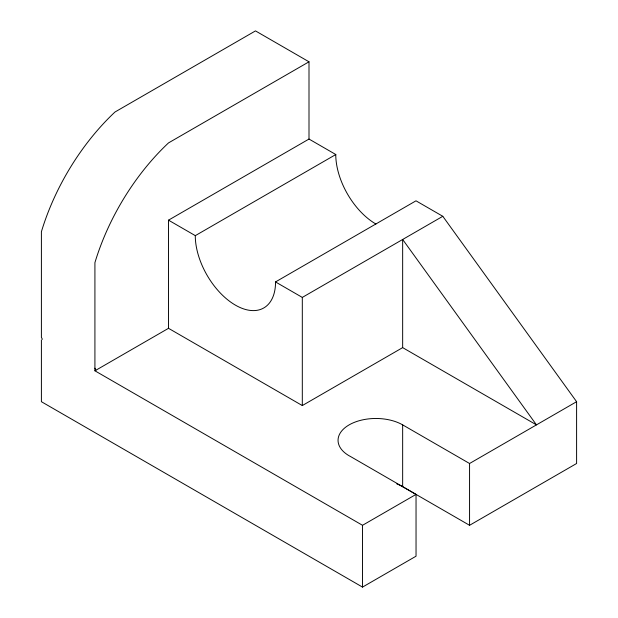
<?xml version="1.0" encoding="UTF-8"?>
<svg xmlns="http://www.w3.org/2000/svg" width="618" height="618" viewBox="0 0 618 618"><rect width="100%" height="100%" fill="white"/><g stroke="black" fill="none" stroke-linecap="round" stroke-linejoin="round"><path stroke-width="0.93" d="M402.658 347.625L402.658 239.475L536.463 424.875L402.658 347.625L302.31 405.562L168.505 328.312L168.505 220.162L309 139.05L335.806 154.531L195.319 235.643L195.288 236.949A56.763 32.777 60 0 0 235.412 305.137A56.763 32.777 60 0 0 275.535 283.276L275.504 281.932L415.991 200.819L442.805 216.3L576.602 401.7L576.602 463.5L469.564 525.3L402.658 486.675A37.845 21.846 0 0 0 396.81 483.917M335.806 154.531L335.775 155.836A56.763 32.777 60 0 0 375.899 224.025M309 139.05L309 61.8L168.505 142.912A166.914 96.369 -60 0 0 95.651 260.248L94.917 262.65L94.917 370.8L362.519 525.3L416.038 494.4L350.715 456.632A37.845 21.846 0 0 1 348.39 425.323A37.845 21.846 0 0 1 402.658 424.875L469.564 463.5L576.602 401.7M94.917 370.8L168.505 328.312M275.504 281.932L302.31 297.412L442.805 216.3M41.398 339.9L41.398 401.7L362.519 587.1L416.038 556.2L416.038 494.4M309 61.8L255.481 30.9L114.987 112.012A166.914 96.369 -60 0 0 42.132 229.348L41.398 231.75L41.398 337.281L42.387 339.328M168.505 220.162L195.319 235.643M94.917 368.181L95.906 370.228M469.564 463.5L469.564 525.3M402.658 424.875L402.658 486.675M362.519 525.3L362.519 587.1M302.31 297.412L302.31 405.562"/></g></svg>
